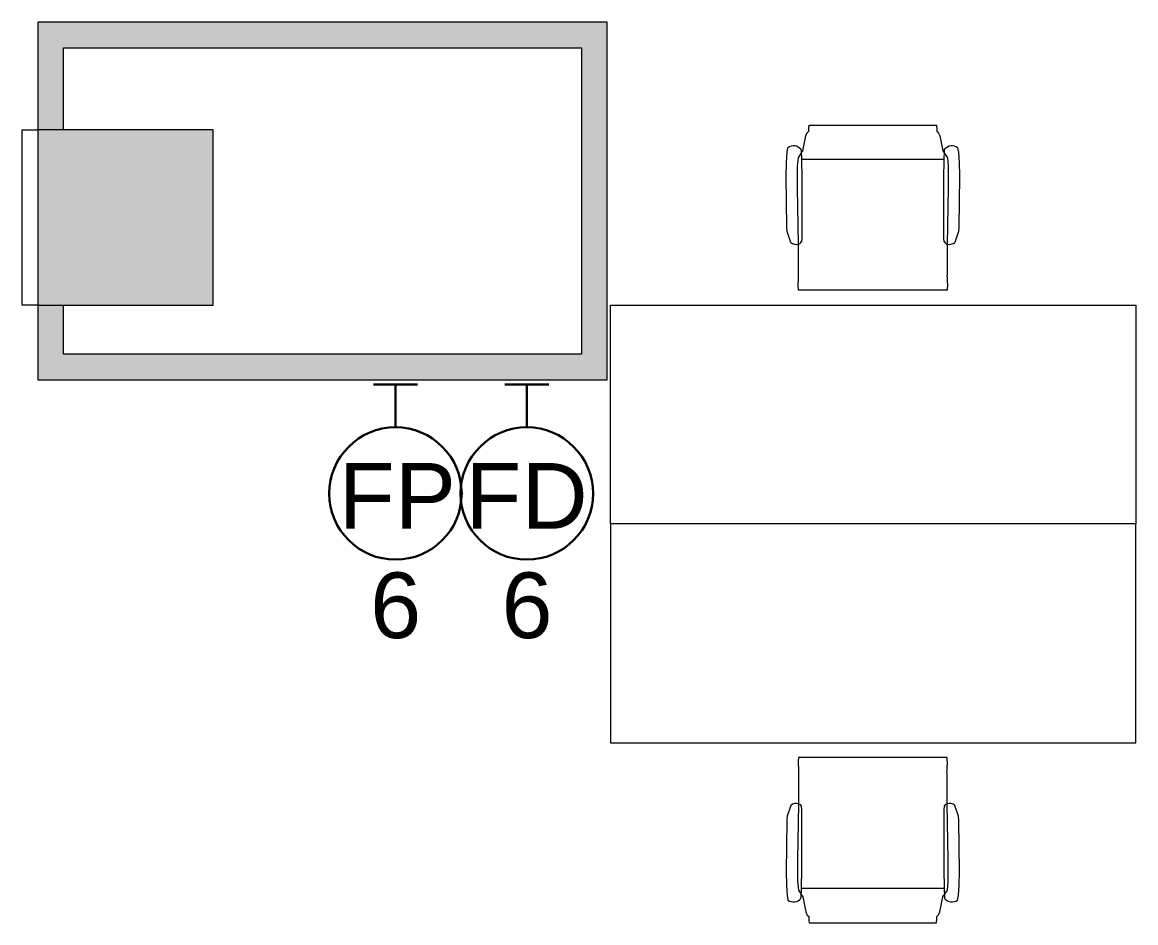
# Model space of a CAD drawing. Header units: inches. Extents: x 0 to 2535, y 0 to 2055.
# Drawn here: x 493 to 645.6, y 208.8 to 332.3 of the extents above; entities that cross this region are included whole.
import ezdxf

# ---------------------------------------------------------------- set-up
doc = ezdxf.new("R2010")
doc.units = ezdxf.units.IN
doc.header["$MEASUREMENT"] = 0
for name, color, linetype, lineweight in [('A-ANNO-NOTE', 131, 'Continuous', 9), ('A-WALL-PATT', 111, 'Continuous', 13), ('B-CL', 7, 'Continuous', 9), ('I-FURN', 30, 'Continuous', 9), ('I-FURN-PNLS', 30, 'Continuous', 9), ('I-WALL', 2, 'Continuous', 13), ('S-COLS', 52, 'Continuous', 13), ('Victor Bldg - 5th Floor_LINK_dwg', 8, 'Continuous', 9)]:
    doc.layers.add(name, color=color, linetype=linetype, lineweight=lineweight)
doc.styles.add('Swis721 Lt BT', font='swissl.ttf', dxfattribs={"height": 9})

# ---------------------------------------------------------------- blocks, each defined once
blk = doc.blocks.new('Victor Bldg - 5th Floor_LINK_dwg-6972324-Level 05 POWER _ SIGNAL')
at = {"layer": 'B-CL'}
blk.add_line((493, 317.5), (495.14, 317.5), dxfattribs=at)
at = {"layer": 'B-CL', "flags": 128}
blk.add_lwpolyline([(495.14, 293.5), (493, 293.5), (493, 317.5)], dxfattribs=at)
blk = doc.blocks.new('Concrete-Rectangular-Column - 24_ X 24_-6973359-Level 05 POWER _ SIGNAL')
at = {"layer": 'S-COLS', "lineweight": 9}
blk.add_hatch(color=7, dxfattribs=at).paths.add_polyline_path([(12, -12), (12, 12), (-12, 12), (-12, -12)], flags=0)
at = {"layer": 'S-COLS', "color": 8, "lineweight": 20}
for p, q in [((12, 12), (-12, 12)), ((-12, 12), (-12, -12)), ((12, -12), (12, 12)), ((-12, -12), (12, -12))]:
    blk.add_line(p, q, dxfattribs=at)
blk = doc.blocks.new('F - BENCHING _RECTANGULAR-1 CHAIRS_ - F - BENCHING _RECTANGULAR-1 CHAIRS_-7622208-Level 05 POWER _ SIGNAL')
at = {"layer": 'I-FURN'}
for p, q in [((-10.14, -17.03), (10.2, -17.03)), ((-11.69, -25.08), (-11.2, -23.58)), ((-10.28, -31.02), (-10.17, -23.35)), ((-9.74, -23.68), (-9.68, -24.18)), ((-9.68, -24.18), (-9.68, -32.27)), ((9.75, -24.18), (9.81, -23.68)), ((9.75, -32.27), (9.75, -24.18)), ((10.24, -23.35), (10.35, -31.02)), ((11.27, -23.58), (11.76, -25.08)), ((-11.85, -32.67), (-11.75, -25.67)), ((-11.75, -25.67), (-11.69, -25.08)), ((11.76, -25.08), (11.82, -25.67)), ((11.82, -25.67), (11.92, -32.67)), ((-10.28, -34.02), (-10.28, -31.02)), ((10.35, -31.02), (10.35, -34.02)), ((-11.8, -34.53), (-11.85, -32.67)), ((-9.68, -32.27), (-9.73, -34.95)), ((9.79, -34.95), (9.75, -32.27)), ((11.92, -32.67), (11.87, -34.53)), ((-11.77, -35.18), (-11.8, -34.53)), ((-10.18, -35.18), (-10.28, -34.02)), ((-9.73, -34.95), (-9.79, -36.11)), ((-9.73, -34.95), (9.79, -34.95)), ((9.86, -36.11), (9.79, -34.95)), ((10.35, -34.02), (10.24, -35.18)), ((11.87, -34.53), (11.84, -35.18)), ((-11.7, -35.95), (-11.77, -35.18)), ((-11.59, -36.56), (-11.7, -35.95)), ((-9.77, -35.78), (-10.18, -35.18)), ((-9.79, -36.11), (-9.81, -36.34)), ((-9.54, -36.11), (-9.77, -35.78)), ((-9.14, -38.18), (-9.54, -36.11)), ((9.61, -36.11), (9.21, -38.18)), ((9.84, -35.78), (9.61, -36.11)), ((10.24, -35.18), (9.84, -35.78)), ((9.88, -36.34), (9.86, -36.11)), ((11.77, -35.95), (11.66, -36.56)), ((11.84, -35.18), (11.77, -35.95)), ((-8.99, -38.56), (-9.14, -38.18)), ((-8.74, -38.82), (-8.99, -38.56)), ((8.75, -39.66), (-8.68, -39.66)), ((9.06, -38.56), (8.8, -38.82)), ((9.13, -38.42), (9.06, -38.56)), ((9.21, -38.18), (9.13, -38.42))]:
    blk.add_line(p, q, dxfattribs=at)
for centre, radius, start, end in [((-10.48, -24.43), 1.12, 73.9109, 130.257), ((-10.4, -24.1), 0.781, 32.3218, 73.1534), ((10.47, -24.1), 0.781, 106.8466, 147.6782), ((10.55, -24.43), 1.12, 49.743, 106.0891), ((-10.82, -35.49), 1.32, 234.065, 319.935), ((10.89, -35.49), 1.32, 220.065, 305.935)]:
    blk.add_arc(centre, radius, start, end, dxfattribs=at)
for points, knots in [([(-10.18, -17.97), (-10.18, -17.85), (-10.18, -17.64), (-10.18, -17.41), (-10.17, -17.27), (-10.17, -17.19), (-10.16, -17.12), (-10.15, -17.06), (-10.14, -17.03), (-10.14, -17.03), (-10.14, -17.03)], [-1, -1, -1, -1, -0.727273, -0.545455, -0.454545, -0.363636, -0.272727, -0.181818, -0.090909, 0, 0, 0, 0]), ([(10.2, -17.03), (10.21, -17.03), (10.23, -17.1), (10.25, -17.4), (10.25, -17.73), (10.25, -17.89), (10.25, -17.97)], [-1, -1, -1, -1, -0.727273, -0.363636, -0.181818, 0, 0, 0, 0]), ([(-8.68, -39.66), (-8.68, -39.66), (-8.69, -39.64), (-8.7, -39.59), (-8.71, -39.5), (-8.73, -39.28), (-8.73, -39.01), (-8.74, -38.82)], [-1, -1, -1, -1, -0.888889, -0.777778, -0.666667, -0.444444, 0, 0, 0, 0]), ([(8.8, -38.82), (8.8, -38.87), (8.8, -39.01), (8.8, -39.19), (8.79, -39.34), (8.78, -39.44), (8.78, -39.53), (8.77, -39.59), (8.76, -39.64), (8.75, -39.66), (8.75, -39.66)], [-1, -1, -1, -1, -0.888889, -0.666667, -0.555556, -0.444444, -0.333333, -0.222222, -0.111111, 0, 0, 0, 0])]:
    blk.add_open_spline(points, degree=3, knots=knots, dxfattribs=at)
for points in [[(-10.13, -18.94), (-10.14, -18.78), (-10.16, -18.46), (-10.17, -18.13), (-10.18, -17.97)], [(10.25, -17.97), (10.24, -18.13), (10.23, -18.46), (10.21, -18.78), (10.2, -18.94)], [(-10.17, -23.35), (-10.16, -22.62), (-10.15, -21.16), (-10.14, -19.68), (-10.13, -18.94)], [(10.2, -18.94), (10.2, -19.68), (10.21, -21.16), (10.23, -22.62), (10.24, -23.35)]]:
    blk.add_open_spline(points, degree=3, dxfattribs=at)
at = {"layer": 'I-FURN-PNLS'}
for p, q in [((-36, 15), (36, 15)), ((-36, -15), (-36, 15)), ((36, 15), (36, -15)), ((36, -15), (-36, -15))]:
    blk.add_line(p, q, dxfattribs=at)
blk = doc.blocks.new('F - BENCHING _RECTANGULAR-1 CHAIRS_ - F - BENCHING _RECTANGULAR-1 CHAIRS_-7622207-Level 05 POWER _ SIGNAL')
at = {"layer": 'I-FURN'}
for p, q in [((-9.14, 38.18), (-9.54, 36.11)), ((-8.99, 38.56), (-9.14, 38.18)), ((-8.74, 38.82), (-8.99, 38.56)), ((8.75, 39.66), (-8.68, 39.66)), ((9.06, 38.56), (8.8, 38.82)), ((9.13, 38.42), (9.06, 38.56)), ((9.21, 38.18), (9.13, 38.42)), ((9.61, 36.11), (9.21, 38.18)), ((-11.77, 35.18), (-11.8, 34.53)), ((-11.7, 35.95), (-11.77, 35.18)), ((-11.59, 36.56), (-11.7, 35.95)), ((-10.18, 35.18), (-10.28, 34.02)), ((-9.77, 35.78), (-10.18, 35.18)), ((-9.79, 36.11), (-9.81, 36.34)), ((-9.73, 34.95), (-9.79, 36.11)), ((-9.54, 36.11), (-9.77, 35.78)), ((9.84, 35.78), (9.61, 36.11)), ((9.86, 36.11), (9.79, 34.95)), ((10.24, 35.18), (9.84, 35.78)), ((9.88, 36.34), (9.86, 36.11)), ((10.35, 34.02), (10.24, 35.18)), ((11.77, 35.95), (11.66, 36.56)), ((11.84, 35.18), (11.77, 35.95)), ((11.87, 34.53), (11.84, 35.18)), ((-11.8, 34.53), (-11.85, 32.67)), ((-10.28, 34.02), (-10.28, 31.02)), ((-9.68, 32.27), (-9.73, 34.95)), ((-9.73, 34.95), (9.79, 34.95)), ((9.79, 34.95), (9.75, 32.27)), ((10.35, 31.02), (10.35, 34.02)), ((11.92, 32.67), (11.87, 34.53)), ((-11.85, 32.67), (-11.75, 25.67)), ((-9.68, 24.18), (-9.68, 32.27)), ((9.75, 32.27), (9.75, 24.18)), ((11.82, 25.67), (11.92, 32.67)), ((-10.28, 31.02), (-10.17, 23.35)), ((10.24, 23.35), (10.35, 31.02)), ((-11.75, 25.67), (-11.69, 25.08)), ((-11.69, 25.08), (-11.2, 23.58)), ((11.27, 23.58), (11.76, 25.08)), ((11.76, 25.08), (11.82, 25.67)), ((-9.74, 23.68), (-9.68, 24.18)), ((9.75, 24.18), (9.81, 23.68)), ((-10.14, 17.03), (10.2, 17.03))]:
    blk.add_line(p, q, dxfattribs=at)
for centre, radius, start, end in [((-10.82, 35.49), 1.32, 40.065, 125.935), ((10.89, 35.49), 1.32, 54.065, 139.935), ((-10.48, 24.43), 1.12, 229.743, 286.0891), ((-10.4, 24.1), 0.781, 286.8466, 327.6782), ((10.47, 24.1), 0.781, 212.3218, 253.1534), ((10.55, 24.43), 1.12, 253.9109, 310.257)]:
    blk.add_arc(centre, radius, start, end, dxfattribs=at)
for points, knots in [([(-8.68, 39.66), (-8.68, 39.66), (-8.69, 39.64), (-8.7, 39.59), (-8.71, 39.53), (-8.71, 39.44), (-8.72, 39.34), (-8.73, 39.19), (-8.73, 39.01), (-8.74, 38.87), (-8.74, 38.82)], [0, 0, 0, 0, 0.111111, 0.222222, 0.333333, 0.444444, 0.555556, 0.666667, 0.888889, 1, 1, 1, 1]), ([(8.8, 38.82), (8.8, 39.01), (8.79, 39.28), (8.78, 39.5), (8.77, 39.59), (8.76, 39.64), (8.75, 39.66), (8.75, 39.66)], [0, 0, 0, 0, 0.444444, 0.666667, 0.777778, 0.888889, 1, 1, 1, 1]), ([(-10.18, 17.97), (-10.18, 17.89), (-10.18, 17.73), (-10.18, 17.4), (-10.16, 17.1), (-10.14, 17.03), (-10.14, 17.03)], [0, 0, 0, 0, 0.181818, 0.363636, 0.727273, 1, 1, 1, 1]), ([(10.2, 17.03), (10.21, 17.03), (10.21, 17.03), (10.22, 17.06), (10.23, 17.12), (10.23, 17.19), (10.24, 17.27), (10.25, 17.41), (10.25, 17.64), (10.25, 17.85), (10.25, 17.97)], [0, 0, 0, 0, 0.090909, 0.181818, 0.272727, 0.363636, 0.454545, 0.545455, 0.727273, 1, 1, 1, 1])]:
    blk.add_open_spline(points, degree=3, knots=knots, dxfattribs=at)
for points in [[(-10.17, 23.35), (-10.16, 22.62), (-10.15, 21.16), (-10.14, 19.68), (-10.13, 18.94)], [(10.2, 18.94), (10.2, 19.68), (10.21, 21.16), (10.23, 22.62), (10.24, 23.35)], [(-10.13, 18.94), (-10.14, 18.78), (-10.16, 18.46), (-10.17, 18.13), (-10.18, 17.97)], [(10.25, 17.97), (10.24, 18.13), (10.23, 18.46), (10.21, 18.78), (10.2, 18.94)]]:
    blk.add_open_spline(points, degree=3, dxfattribs=at)
at = {"layer": 'I-FURN-PNLS'}
for p, q in [((36, 15), (-36, 15)), ((-36, 15), (-36, -15)), ((36, -15), (36, 15)), ((-36, -15), (36, -15))]:
    blk.add_line(p, q, dxfattribs=at)

msp = doc.modelspace()

# ---------------------------------------------------------------- hatches: boundary and pattern name
at = {"layer": 'A-WALL-PATT', "lineweight": 9}
for points in [[(495.14, 317.5), (498.64, 317.5), (498.64, 332.25), (495.14, 332.25), (495.14, 319.22)], [(569.64, 328.75), (573.14, 328.75), (573.14, 332.25), (498.64, 332.25), (498.64, 328.75), (543.16, 328.75)], [(569.64, 283.25), (573.14, 283.25), (573.14, 328.75), (569.64, 328.75), (569.64, 286.75)], [(498.64, 286.75), (498.64, 293.5), (495.14, 293.5), (495.14, 286.75)], [(569.64, 283.25), (569.64, 286.75), (495.14, 286.75), (495.14, 283.25), (543.16, 283.25)]]:
    msp.add_hatch(color=7, dxfattribs=at).paths.add_polyline_path(points, flags=0)

# ---------------------------------------------------------------- linework, layer by layer
at = {"layer": 'A-ANNO-NOTE', "lineweight": 30}
for p, q in [((541.15, 282.6), (547.15, 282.6)), ((544.15, 282.6), (544.15, 276.74)), ((559.15, 282.6), (565.15, 282.6)), ((562.15, 282.6), (562.15, 276.74))]:
    msp.add_line(p, q, dxfattribs=at)
for centre in [(544.15, 267.67), (562.15, 267.67)]:
    msp.add_circle(centre, 9.07, dxfattribs=at)
at = {"layer": 'I-WALL', "color": 8, "lineweight": 20}
for p, q in [((495.14, 332.25), (495.14, 317.5)), ((573.14, 332.25), (495.14, 332.25)), ((573.14, 283.25), (573.14, 332.25)), ((498.64, 317.5), (498.64, 328.75)), ((498.64, 328.75), (569.64, 328.75)), ((569.64, 328.75), (569.64, 286.75)), ((495.14, 293.5), (495.14, 283.25)), ((498.64, 286.75), (498.64, 293.5)), ((569.64, 286.75), (498.64, 286.75)), ((495.14, 283.25), (573.14, 283.25))]:
    msp.add_line(p, q, dxfattribs=at)

# ---------------------------------------------------------------- block references
at = {"layer": 'I-FURN', "rotation": 180}
for name, p in [('F - BENCHING _RECTANGULAR-1 CHAIRS_ - F - BENCHING _RECTANGULAR-1 CHAIRS_-7622208-Level 05 POWER _ SIGNAL', (609.6, 278.5)), ('F - BENCHING _RECTANGULAR-1 CHAIRS_ - F - BENCHING _RECTANGULAR-1 CHAIRS_-7622207-Level 05 POWER _ SIGNAL', (609.6, 248.5))]:
    msp.add_blockref(name, p, dxfattribs=at)
at = {"layer": 'S-COLS', "lineweight": 9}
msp.add_blockref('Concrete-Rectangular-Column - 24_ X 24_-6973359-Level 05 POWER _ SIGNAL', (507.14, 305.5), dxfattribs=at)
at = {"layer": 'Victor Bldg - 5th Floor_LINK_dwg', "color": 7}
msp.add_blockref('Victor Bldg - 5th Floor_LINK_dwg-6972324-Level 05 POWER _ SIGNAL', (0, 0), dxfattribs=at)

# ---------------------------------------------------------------- texts
at = {"layer": 'A-ANNO-NOTE', "char_height": 9, "attachment_point": 1, "style": 'Swis721 Lt BT'}
for s, insert, width in [('FP', (536.37, 271.84), 18.18), ('FD', (553.73, 271.84), 19.695), ('6', (540.68, 256.85), 8.181), ('6', (558.68, 256.85), 8.181)]:
    msp.add_mtext(s, dxfattribs=dict(at, insert=insert, width=width))

doc.saveas('drawing.dxf')
